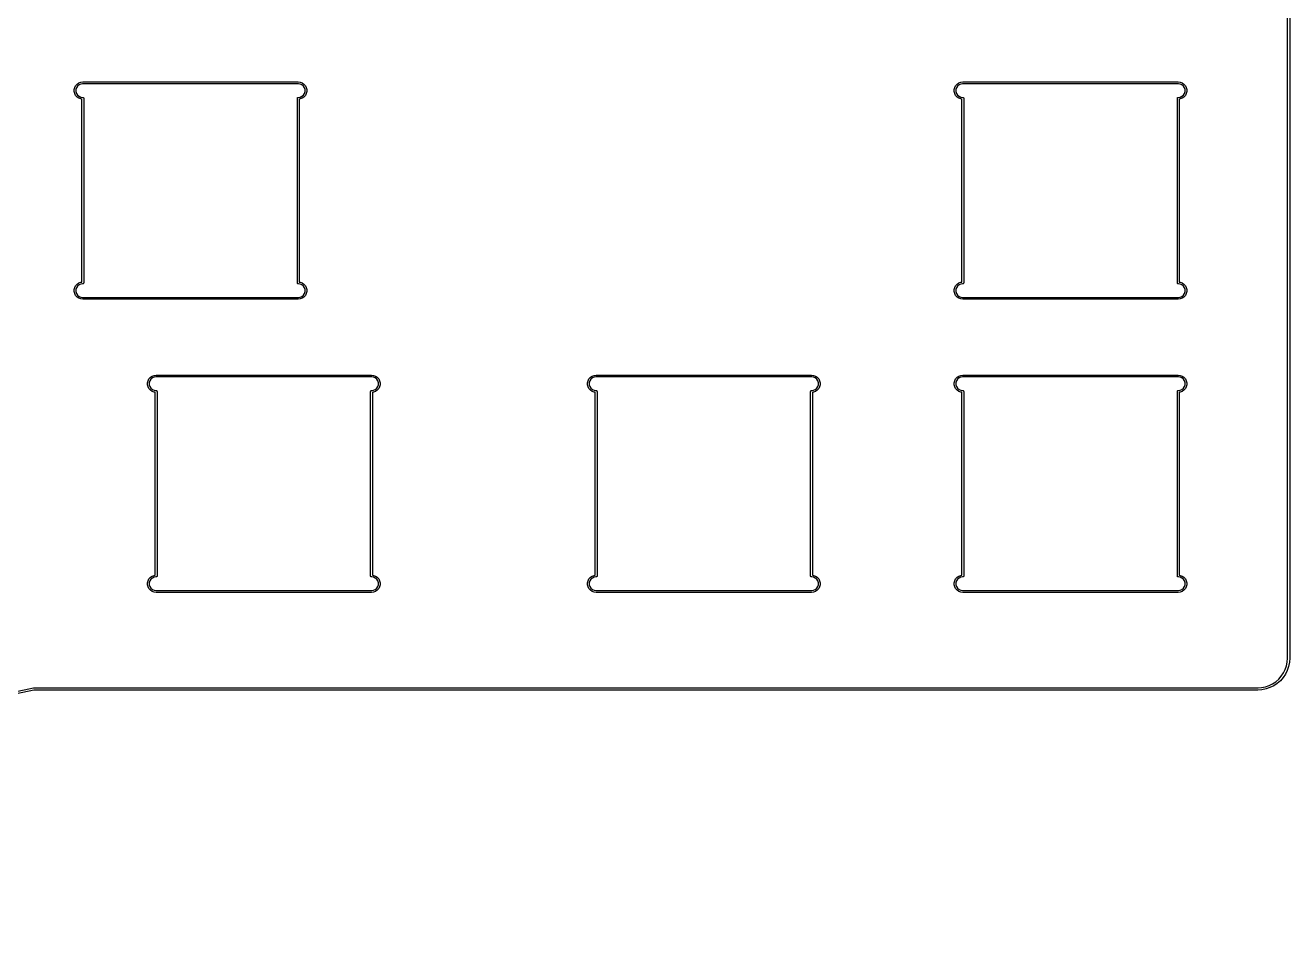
# Model space of a CAD drawing. Extents: x 11 to 430, y -338 to -15.
# Drawn here: x 347.5 to 429.6, y -336.6 to -276.4 of the extents above; entities that cross this region are included whole.
import ezdxf

# ---------------------------------------------------------------- set-up
doc = ezdxf.new("R2010")
doc.units = 0
doc.layers.add('BLACK', color=7, linetype='CONTINUOUS')

msp = doc.modelspace()

# ---------------------------------------------------------------- linework, layer by layer
at = {"layer": 'BLACK', "linetype": 'CONTINUOUS'}
for p, q in [((429.425, -317.5), (429.425, -213.5)), ((429.575, -213.5), (429.575, -317.5)), ((350.636, -280.555), (350.668, -280.424)), ((350.636, -280.69), (350.636, -280.555)), ((350.668, -280.821), (350.636, -280.69)), ((350.668, -280.424), (350.731, -280.304)), ((350.731, -280.94), (350.668, -280.821)), ((350.731, -280.304), (350.82, -280.203)), ((350.787, -280.438), (350.752, -280.559)), ((350.752, -280.559), (350.752, -280.686)), ((350.752, -280.686), (350.787, -280.807)), ((350.856, -280.331), (350.787, -280.438)), ((350.787, -280.807), (350.856, -280.913)), ((350.82, -280.203), (350.931, -280.126)), ((350.951, -280.248), (350.856, -280.331)), ((350.931, -280.126), (351.058, -280.079)), ((351.066, -280.196), (350.951, -280.248)), ((351.058, -280.079), (351.192, -280.062)), ((351.183, -280.179), (351.066, -280.196)), ((351.192, -280.182), (351.183, -280.179)), ((351.192, -280.062), (351.192, -280.062)), ((351.192, -280.062), (365.187, -280.062)), ((351.192, -280.182), (351.192, -280.182)), ((365.187, -280.182), (351.192, -280.182)), ((351.192, -280.182), (351.192, -280.182)), ((365.187, -280.062), (365.187, -280.062)), ((365.187, -280.062), (365.187, -280.062)), ((365.187, -280.062), (365.321, -280.079)), ((365.195, -280.179), (365.187, -280.182)), ((365.312, -280.196), (365.195, -280.179)), ((365.427, -280.248), (365.312, -280.196)), ((365.321, -280.079), (365.447, -280.126)), ((365.523, -280.331), (365.427, -280.248)), ((365.447, -280.126), (365.558, -280.203)), ((365.591, -280.438), (365.523, -280.331)), ((365.523, -280.913), (365.591, -280.807)), ((365.558, -280.203), (365.648, -280.304)), ((365.627, -280.559), (365.591, -280.438)), ((365.591, -280.807), (365.627, -280.686)), ((365.627, -280.686), (365.627, -280.559)), ((365.648, -280.304), (365.711, -280.424)), ((365.711, -280.821), (365.648, -280.94)), ((365.711, -280.424), (365.743, -280.555)), ((365.743, -280.69), (365.711, -280.821)), ((365.743, -280.555), (365.743, -280.69)), ((407.786, -280.555), (407.818, -280.424)), ((407.786, -280.69), (407.786, -280.555)), ((407.818, -280.821), (407.786, -280.69)), ((407.818, -280.424), (407.881, -280.304)), ((407.881, -280.94), (407.818, -280.821)), ((407.881, -280.304), (407.97, -280.203)), ((407.937, -280.438), (407.902, -280.559)), ((407.902, -280.559), (407.902, -280.686)), ((407.902, -280.686), (407.937, -280.807)), ((408.006, -280.331), (407.937, -280.438)), ((407.937, -280.807), (408.006, -280.913)), ((407.97, -280.203), (408.081, -280.126)), ((408.101, -280.248), (408.006, -280.331)), ((408.081, -280.126), (408.208, -280.079)), ((408.216, -280.196), (408.101, -280.248)), ((408.208, -280.079), (408.342, -280.062)), ((408.333, -280.179), (408.216, -280.196)), ((408.342, -280.182), (408.333, -280.179)), ((408.342, -280.062), (408.342, -280.062)), ((408.342, -280.062), (422.337, -280.062)), ((408.342, -280.182), (408.342, -280.182)), ((422.337, -280.182), (408.342, -280.182)), ((408.342, -280.182), (408.342, -280.182)), ((422.337, -280.062), (422.337, -280.062)), ((422.337, -280.062), (422.337, -280.062)), ((422.337, -280.062), (422.471, -280.079)), ((422.345, -280.179), (422.337, -280.182)), ((422.462, -280.196), (422.345, -280.179)), ((422.577, -280.248), (422.462, -280.196)), ((422.471, -280.079), (422.597, -280.126)), ((422.673, -280.331), (422.577, -280.248)), ((422.597, -280.126), (422.708, -280.203)), ((422.741, -280.438), (422.673, -280.331)), ((422.673, -280.913), (422.741, -280.807)), ((422.708, -280.203), (422.798, -280.304)), ((422.777, -280.559), (422.741, -280.438)), ((422.741, -280.807), (422.777, -280.686)), ((422.777, -280.686), (422.777, -280.559)), ((422.798, -280.304), (422.861, -280.424)), ((422.861, -280.821), (422.798, -280.94)), ((422.861, -280.424), (422.893, -280.555)), ((422.893, -280.69), (422.861, -280.821)), ((422.893, -280.555), (422.893, -280.69)), ((350.82, -281.041), (350.731, -280.94)), ((350.931, -281.118), (350.82, -281.041)), ((350.856, -280.913), (350.951, -280.996)), ((351.058, -281.166), (350.931, -281.118)), ((350.951, -280.996), (351.066, -281.049)), ((351.132, -281.175), (351.058, -281.166)), ((351.066, -281.049), (351.183, -281.066)), ((351.132, -293.065), (351.132, -281.175)), ((351.183, -281.066), (351.192, -281.062)), ((351.192, -281.062), (351.192, -281.062)), ((351.192, -281.062), (351.192, -281.062)), ((351.192, -281.062), (351.212, -281.071)), ((351.212, -281.071), (351.234, -281.08)), ((351.234, -281.08), (351.234, -281.08)), ((351.234, -281.08), (351.234, -281.08)), ((351.234, -281.08), (351.241, -281.096)), ((351.241, -281.096), (351.252, -281.122)), ((351.252, -281.122), (351.252, -281.122)), ((351.252, -281.122), (351.252, -281.122)), ((351.252, -281.122), (351.252, -293.118)), ((365.127, -281.122), (365.135, -281.102)), ((365.127, -293.118), (365.127, -281.122)), ((365.135, -281.102), (365.145, -281.08)), ((365.145, -281.08), (365.166, -281.071)), ((365.145, -281.08), (365.145, -281.08)), ((365.145, -281.08), (365.145, -281.08)), ((365.166, -281.071), (365.187, -281.062)), ((365.187, -281.062), (365.187, -281.062)), ((365.187, -281.062), (365.187, -281.062)), ((365.187, -281.062), (365.195, -281.066)), ((365.195, -281.066), (365.312, -281.049)), ((365.321, -281.166), (365.247, -281.175)), ((365.247, -281.175), (365.247, -293.065)), ((365.312, -281.049), (365.427, -280.996)), ((365.447, -281.118), (365.321, -281.166)), ((365.427, -280.996), (365.523, -280.913)), ((365.558, -281.041), (365.447, -281.118)), ((365.648, -280.94), (365.558, -281.041)), ((407.97, -281.041), (407.881, -280.94)), ((408.081, -281.118), (407.97, -281.041)), ((408.006, -280.913), (408.101, -280.996)), ((408.208, -281.166), (408.081, -281.118)), ((408.101, -280.996), (408.216, -281.049)), ((408.282, -281.175), (408.208, -281.166)), ((408.216, -281.049), (408.333, -281.066)), ((408.282, -293.065), (408.282, -281.175)), ((408.333, -281.066), (408.342, -281.062)), ((408.342, -281.062), (408.342, -281.062)), ((408.342, -281.062), (408.342, -281.062)), ((408.342, -281.062), (408.362, -281.071)), ((408.362, -281.071), (408.384, -281.08)), ((408.384, -281.08), (408.384, -281.08)), ((408.384, -281.08), (408.384, -281.08)), ((408.384, -281.08), (408.39, -281.094)), ((408.39, -281.094), (408.402, -281.122)), ((408.402, -281.122), (408.402, -281.122)), ((408.402, -281.122), (408.402, -281.122)), ((408.402, -281.122), (408.402, -293.118)), ((422.277, -281.122), (422.286, -281.101)), ((422.277, -293.118), (422.277, -281.122)), ((422.286, -281.101), (422.295, -281.08)), ((422.295, -281.08), (422.316, -281.071)), ((422.295, -281.08), (422.295, -281.08)), ((422.295, -281.08), (422.295, -281.08)), ((422.316, -281.071), (422.337, -281.062)), ((422.337, -281.062), (422.337, -281.062)), ((422.337, -281.062), (422.337, -281.062)), ((422.337, -281.062), (422.345, -281.066)), ((422.345, -281.066), (422.462, -281.049)), ((422.471, -281.166), (422.397, -281.175)), ((422.397, -281.175), (422.397, -293.065)), ((422.462, -281.049), (422.577, -280.996)), ((422.597, -281.118), (422.471, -281.166)), ((422.577, -280.996), (422.673, -280.913)), ((422.708, -281.041), (422.597, -281.118)), ((422.798, -280.94), (422.708, -281.041)), ((350.82, -293.199), (350.931, -293.122)), ((350.931, -293.122), (351.058, -293.074)), ((351.058, -293.074), (351.132, -293.065)), ((351.246, -293.132), (351.234, -293.16)), ((351.252, -293.118), (351.246, -293.132)), ((351.252, -293.118), (351.252, -293.118)), ((351.252, -293.118), (351.252, -293.118)), ((365.135, -293.137), (365.127, -293.118)), ((365.145, -293.16), (365.135, -293.137)), ((365.247, -293.065), (365.321, -293.074)), ((365.321, -293.074), (365.447, -293.122)), ((365.447, -293.122), (365.558, -293.199)), ((407.97, -293.199), (408.081, -293.122)), ((408.081, -293.122), (408.208, -293.074)), ((408.208, -293.074), (408.282, -293.065)), ((408.393, -293.137), (408.384, -293.16)), ((408.402, -293.118), (408.393, -293.137)), ((408.402, -293.118), (408.402, -293.118)), ((408.402, -293.118), (408.402, -293.118)), ((422.283, -293.132), (422.277, -293.118)), ((422.295, -293.16), (422.283, -293.132)), ((422.397, -293.065), (422.471, -293.074)), ((422.471, -293.074), (422.597, -293.122)), ((422.597, -293.122), (422.708, -293.199)), ((350.636, -293.55), (350.668, -293.419)), ((350.636, -293.685), (350.636, -293.55)), ((350.668, -293.816), (350.636, -293.685)), ((350.668, -293.419), (350.731, -293.3)), ((350.731, -293.936), (350.668, -293.816)), ((350.731, -293.3), (350.82, -293.199)), ((350.82, -294.037), (350.731, -293.936)), ((350.787, -293.433), (350.752, -293.554)), ((350.752, -293.554), (350.752, -293.681)), ((350.752, -293.681), (350.787, -293.802)), ((350.856, -293.327), (350.787, -293.433)), ((350.787, -293.802), (350.856, -293.909)), ((350.951, -293.244), (350.856, -293.327)), ((350.856, -293.909), (350.951, -293.992)), ((351.066, -293.191), (350.951, -293.244)), ((351.183, -293.174), (351.066, -293.191)), ((351.192, -293.178), (351.183, -293.174)), ((351.212, -293.169), (351.192, -293.178)), ((351.192, -293.178), (351.192, -293.178)), ((351.192, -293.178), (351.192, -293.178)), ((351.234, -293.16), (351.212, -293.169)), ((351.234, -293.16), (351.234, -293.16)), ((351.234, -293.16), (351.234, -293.16)), ((365.166, -293.169), (365.145, -293.16)), ((365.145, -293.16), (365.145, -293.16)), ((365.145, -293.16), (365.145, -293.16)), ((365.187, -293.178), (365.166, -293.169)), ((365.195, -293.174), (365.187, -293.178)), ((365.187, -293.178), (365.187, -293.178)), ((365.187, -293.178), (365.187, -293.178)), ((365.312, -293.191), (365.195, -293.174)), ((365.427, -293.244), (365.312, -293.191)), ((365.523, -293.327), (365.427, -293.244)), ((365.427, -293.992), (365.523, -293.909)), ((365.591, -293.433), (365.523, -293.327)), ((365.523, -293.909), (365.591, -293.802)), ((365.558, -293.199), (365.648, -293.3)), ((365.648, -293.936), (365.558, -294.037)), ((365.627, -293.554), (365.591, -293.433)), ((365.591, -293.802), (365.627, -293.681)), ((365.627, -293.681), (365.627, -293.554)), ((365.648, -293.3), (365.711, -293.419)), ((365.711, -293.816), (365.648, -293.936)), ((365.711, -293.419), (365.743, -293.55)), ((365.743, -293.685), (365.711, -293.816)), ((365.743, -293.55), (365.743, -293.685)), ((407.786, -293.55), (407.818, -293.419)), ((407.786, -293.685), (407.786, -293.55)), ((407.818, -293.816), (407.786, -293.685)), ((407.818, -293.419), (407.881, -293.3)), ((407.881, -293.936), (407.818, -293.816)), ((407.881, -293.3), (407.97, -293.199)), ((407.97, -294.037), (407.881, -293.936)), ((407.937, -293.433), (407.902, -293.554)), ((407.902, -293.554), (407.902, -293.681)), ((407.902, -293.681), (407.937, -293.802)), ((408.006, -293.327), (407.937, -293.433)), ((407.937, -293.802), (408.006, -293.909)), ((408.101, -293.244), (408.006, -293.327)), ((408.006, -293.909), (408.101, -293.992)), ((408.216, -293.191), (408.101, -293.244)), ((408.333, -293.174), (408.216, -293.191)), ((408.342, -293.178), (408.333, -293.174)), ((408.362, -293.169), (408.342, -293.178)), ((408.342, -293.178), (408.342, -293.178)), ((408.342, -293.178), (408.342, -293.178)), ((408.384, -293.16), (408.362, -293.169)), ((408.384, -293.16), (408.384, -293.16)), ((408.384, -293.16), (408.384, -293.16)), ((422.316, -293.169), (422.295, -293.16)), ((422.295, -293.16), (422.295, -293.16)), ((422.295, -293.16), (422.295, -293.16)), ((422.337, -293.178), (422.316, -293.169)), ((422.345, -293.174), (422.337, -293.178)), ((422.337, -293.178), (422.337, -293.178)), ((422.337, -293.178), (422.337, -293.178)), ((422.462, -293.191), (422.345, -293.174)), ((422.577, -293.244), (422.462, -293.191)), ((422.673, -293.327), (422.577, -293.244)), ((422.577, -293.992), (422.673, -293.909)), ((422.741, -293.433), (422.673, -293.327)), ((422.673, -293.909), (422.741, -293.802)), ((422.708, -293.199), (422.798, -293.3)), ((422.798, -293.936), (422.708, -294.037)), ((422.777, -293.554), (422.741, -293.433)), ((422.741, -293.802), (422.777, -293.681)), ((422.777, -293.681), (422.777, -293.554)), ((422.798, -293.3), (422.861, -293.419)), ((422.861, -293.816), (422.798, -293.936)), ((422.861, -293.419), (422.893, -293.55)), ((422.893, -293.685), (422.861, -293.816)), ((422.893, -293.55), (422.893, -293.685)), ((350.931, -294.114), (350.82, -294.037)), ((351.058, -294.161), (350.931, -294.114)), ((350.951, -293.992), (351.066, -294.044)), ((351.192, -294.178), (351.058, -294.161)), ((351.066, -294.044), (351.183, -294.061)), ((351.183, -294.061), (351.192, -294.058)), ((351.192, -294.058), (351.192, -294.058)), ((351.192, -294.058), (351.192, -294.058)), ((351.192, -294.058), (365.187, -294.058)), ((365.187, -294.178), (351.192, -294.178)), ((351.192, -294.178), (351.192, -294.178)), ((365.187, -294.058), (365.195, -294.061)), ((365.321, -294.161), (365.187, -294.178)), ((365.187, -294.178), (365.187, -294.178)), ((365.187, -294.178), (365.187, -294.178)), ((365.187, -294.178), (365.187, -294.178)), ((365.195, -294.061), (365.312, -294.044)), ((365.312, -294.044), (365.427, -293.992)), ((365.447, -294.114), (365.321, -294.161)), ((365.558, -294.037), (365.447, -294.114)), ((408.081, -294.114), (407.97, -294.037)), ((408.208, -294.161), (408.081, -294.114)), ((408.101, -293.992), (408.216, -294.044)), ((408.342, -294.178), (408.208, -294.161)), ((408.216, -294.044), (408.333, -294.061)), ((408.333, -294.061), (408.342, -294.058)), ((408.342, -294.058), (408.342, -294.058)), ((408.342, -294.058), (408.342, -294.058)), ((408.342, -294.058), (422.337, -294.058)), ((422.337, -294.178), (408.342, -294.178)), ((408.342, -294.178), (408.342, -294.178)), ((422.337, -294.058), (422.345, -294.061)), ((422.471, -294.161), (422.337, -294.178)), ((422.337, -294.178), (422.337, -294.178)), ((422.337, -294.178), (422.337, -294.178)), ((422.337, -294.178), (422.337, -294.178)), ((422.345, -294.061), (422.462, -294.044)), ((422.462, -294.044), (422.577, -293.992)), ((422.597, -294.114), (422.471, -294.161)), ((422.708, -294.037), (422.597, -294.114)), ((355.398, -299.605), (355.43, -299.474)), ((355.398, -299.74), (355.398, -299.605)), ((355.43, -299.474), (355.493, -299.354)), ((355.493, -299.354), (355.583, -299.253)), ((355.55, -299.488), (355.514, -299.609)), ((355.514, -299.609), (355.514, -299.736)), ((355.618, -299.381), (355.55, -299.488)), ((355.583, -299.253), (355.694, -299.176)), ((355.714, -299.298), (355.618, -299.381)), ((355.694, -299.176), (355.82, -299.129)), ((355.829, -299.246), (355.714, -299.298)), ((355.82, -299.129), (355.954, -299.112)), ((355.946, -299.229), (355.829, -299.246)), ((355.954, -299.232), (355.946, -299.229)), ((355.954, -299.112), (355.954, -299.112)), ((355.954, -299.112), (369.949, -299.112)), ((355.954, -299.232), (355.954, -299.232)), ((369.949, -299.232), (355.954, -299.232)), ((355.954, -299.232), (355.954, -299.232)), ((369.949, -299.112), (369.949, -299.112)), ((369.949, -299.112), (369.949, -299.112)), ((369.949, -299.112), (370.083, -299.129)), ((369.958, -299.229), (369.949, -299.232)), ((370.075, -299.246), (369.958, -299.229)), ((370.19, -299.298), (370.075, -299.246)), ((370.083, -299.129), (370.21, -299.176)), ((370.285, -299.381), (370.19, -299.298)), ((370.21, -299.176), (370.321, -299.253)), ((370.354, -299.488), (370.285, -299.381)), ((370.321, -299.253), (370.41, -299.354)), ((370.389, -299.609), (370.354, -299.488)), ((370.389, -299.736), (370.389, -299.609)), ((370.41, -299.354), (370.473, -299.474)), ((370.473, -299.474), (370.505, -299.605)), ((370.505, -299.605), (370.505, -299.74)), ((383.973, -299.605), (384.005, -299.474)), ((383.973, -299.74), (383.973, -299.605)), ((384.005, -299.474), (384.068, -299.354)), ((384.068, -299.354), (384.158, -299.253)), ((384.125, -299.488), (384.089, -299.609)), ((384.089, -299.609), (384.089, -299.736)), ((384.193, -299.381), (384.125, -299.488)), ((384.158, -299.253), (384.269, -299.176)), ((384.289, -299.298), (384.193, -299.381)), ((384.269, -299.176), (384.395, -299.129)), ((384.404, -299.246), (384.289, -299.298)), ((384.395, -299.129), (384.529, -299.112)), ((384.521, -299.229), (384.404, -299.246)), ((384.529, -299.232), (384.521, -299.229)), ((384.529, -299.112), (384.529, -299.112)), ((384.529, -299.112), (398.524, -299.112)), ((384.529, -299.232), (384.529, -299.232)), ((398.524, -299.232), (384.529, -299.232)), ((384.529, -299.232), (384.529, -299.232)), ((398.524, -299.112), (398.524, -299.112)), ((398.524, -299.112), (398.524, -299.112)), ((398.524, -299.112), (398.658, -299.129)), ((398.533, -299.229), (398.524, -299.232)), ((398.65, -299.246), (398.533, -299.229)), ((398.765, -299.298), (398.65, -299.246)), ((398.658, -299.129), (398.785, -299.176)), ((398.86, -299.381), (398.765, -299.298)), ((398.785, -299.176), (398.896, -299.253)), ((398.929, -299.488), (398.86, -299.381)), ((398.896, -299.253), (398.985, -299.354)), ((398.964, -299.609), (398.929, -299.488)), ((398.964, -299.736), (398.964, -299.609)), ((398.985, -299.354), (399.048, -299.474)), ((399.048, -299.474), (399.08, -299.605)), ((399.08, -299.605), (399.08, -299.74)), ((407.786, -299.605), (407.818, -299.474)), ((407.786, -299.74), (407.786, -299.605)), ((407.818, -299.474), (407.881, -299.354)), ((407.881, -299.354), (407.97, -299.253)), ((407.937, -299.488), (407.902, -299.609)), ((407.902, -299.609), (407.902, -299.736)), ((408.006, -299.381), (407.937, -299.488)), ((407.97, -299.253), (408.081, -299.176)), ((408.101, -299.298), (408.006, -299.381)), ((408.081, -299.176), (408.208, -299.129)), ((408.216, -299.246), (408.101, -299.298)), ((408.208, -299.129), (408.342, -299.112)), ((408.333, -299.229), (408.216, -299.246)), ((408.342, -299.232), (408.333, -299.229)), ((408.342, -299.112), (408.342, -299.112)), ((408.342, -299.112), (422.337, -299.112)), ((408.342, -299.232), (408.342, -299.232)), ((422.337, -299.232), (408.342, -299.232)), ((408.342, -299.232), (408.342, -299.232)), ((422.337, -299.112), (422.337, -299.112)), ((422.337, -299.112), (422.337, -299.112)), ((422.337, -299.112), (422.471, -299.129)), ((422.345, -299.229), (422.337, -299.232)), ((422.462, -299.246), (422.345, -299.229)), ((422.577, -299.298), (422.462, -299.246)), ((422.471, -299.129), (422.597, -299.176)), ((422.673, -299.381), (422.577, -299.298)), ((422.597, -299.176), (422.708, -299.253)), ((422.741, -299.488), (422.673, -299.381)), ((422.708, -299.253), (422.798, -299.354)), ((422.777, -299.609), (422.741, -299.488)), ((422.777, -299.736), (422.777, -299.609)), ((422.798, -299.354), (422.861, -299.474)), ((422.861, -299.474), (422.893, -299.605)), ((422.893, -299.605), (422.893, -299.74)), ((355.43, -299.871), (355.398, -299.74)), ((355.493, -299.99), (355.43, -299.871)), ((355.583, -300.091), (355.493, -299.99)), ((355.514, -299.736), (355.55, -299.857)), ((355.55, -299.857), (355.618, -299.963)), ((355.694, -300.168), (355.583, -300.091)), ((355.618, -299.963), (355.714, -300.046)), ((355.82, -300.216), (355.694, -300.168)), ((355.714, -300.046), (355.829, -300.099)), ((355.894, -300.225), (355.82, -300.216)), ((355.829, -300.099), (355.946, -300.116)), ((355.894, -312.115), (355.894, -300.225)), ((355.946, -300.116), (355.954, -300.112)), ((355.954, -300.112), (355.954, -300.112)), ((355.954, -300.112), (355.954, -300.112)), ((355.954, -300.112), (355.975, -300.121)), ((355.975, -300.121), (355.996, -300.13)), ((355.996, -300.13), (355.996, -300.13)), ((355.996, -300.13), (355.996, -300.13)), ((355.996, -300.13), (356.006, -300.152)), ((356.006, -300.152), (356.014, -300.172)), ((356.014, -300.172), (356.014, -300.172)), ((356.014, -300.172), (356.014, -300.172)), ((356.014, -300.172), (356.014, -312.168)), ((369.889, -300.172), (369.9, -300.147)), ((369.889, -312.168), (369.889, -300.172)), ((369.9, -300.147), (369.907, -300.13)), ((369.907, -300.13), (369.929, -300.121)), ((369.907, -300.13), (369.907, -300.13)), ((369.907, -300.13), (369.907, -300.13)), ((369.929, -300.121), (369.949, -300.112)), ((369.949, -300.112), (369.949, -300.112)), ((369.949, -300.112), (369.949, -300.112)), ((369.949, -300.112), (369.958, -300.116)), ((369.958, -300.116), (370.075, -300.099)), ((370.083, -300.216), (370.009, -300.225)), ((370.009, -300.225), (370.009, -312.115)), ((370.075, -300.099), (370.19, -300.046)), ((370.21, -300.168), (370.083, -300.216)), ((370.19, -300.046), (370.285, -299.963)), ((370.321, -300.091), (370.21, -300.168)), ((370.285, -299.963), (370.354, -299.857)), ((370.41, -299.99), (370.321, -300.091)), ((370.354, -299.857), (370.389, -299.736)), ((370.473, -299.871), (370.41, -299.99)), ((370.505, -299.74), (370.473, -299.871)), ((384.005, -299.871), (383.973, -299.74)), ((384.068, -299.99), (384.005, -299.871)), ((384.158, -300.091), (384.068, -299.99)), ((384.089, -299.736), (384.125, -299.857)), ((384.125, -299.857), (384.193, -299.963)), ((384.269, -300.168), (384.158, -300.091)), ((384.193, -299.963), (384.289, -300.046)), ((384.395, -300.216), (384.269, -300.168)), ((384.289, -300.046), (384.404, -300.099)), ((384.469, -300.225), (384.395, -300.216)), ((384.404, -300.099), (384.521, -300.116)), ((384.469, -312.115), (384.469, -300.225)), ((384.521, -300.116), (384.529, -300.112)), ((384.529, -300.112), (384.529, -300.112)), ((384.529, -300.112), (384.529, -300.112)), ((384.529, -300.112), (384.55, -300.121)), ((384.55, -300.121), (384.571, -300.13)), ((384.571, -300.13), (384.571, -300.13)), ((384.571, -300.13), (384.571, -300.13)), ((384.571, -300.13), (384.579, -300.147)), ((384.579, -300.147), (384.589, -300.172)), ((384.589, -300.172), (384.589, -300.172)), ((384.589, -300.172), (384.589, -300.172)), ((384.589, -300.172), (384.589, -312.168)), ((398.464, -300.172), (398.475, -300.147)), ((398.464, -312.168), (398.464, -300.172)), ((398.475, -300.147), (398.482, -300.13)), ((398.482, -300.13), (398.504, -300.121)), ((398.482, -300.13), (398.482, -300.13)), ((398.482, -300.13), (398.482, -300.13)), ((398.504, -300.121), (398.524, -300.112)), ((398.524, -300.112), (398.524, -300.112)), ((398.524, -300.112), (398.524, -300.112)), ((398.524, -300.112), (398.533, -300.116)), ((398.533, -300.116), (398.65, -300.099)), ((398.658, -300.216), (398.584, -300.225)), ((398.584, -300.225), (398.584, -312.115)), ((398.65, -300.099), (398.765, -300.046)), ((398.785, -300.168), (398.658, -300.216)), ((398.765, -300.046), (398.86, -299.963)), ((398.896, -300.091), (398.785, -300.168)), ((398.86, -299.963), (398.929, -299.857)), ((398.985, -299.99), (398.896, -300.091)), ((398.929, -299.857), (398.964, -299.736)), ((399.048, -299.871), (398.985, -299.99)), ((399.08, -299.74), (399.048, -299.871)), ((407.818, -299.871), (407.786, -299.74)), ((407.881, -299.99), (407.818, -299.871)), ((407.97, -300.091), (407.881, -299.99)), ((407.902, -299.736), (407.937, -299.857)), ((407.937, -299.857), (408.006, -299.963)), ((408.081, -300.168), (407.97, -300.091)), ((408.006, -299.963), (408.101, -300.046)), ((408.208, -300.216), (408.081, -300.168)), ((408.101, -300.046), (408.216, -300.099)), ((408.282, -300.225), (408.208, -300.216)), ((408.216, -300.099), (408.333, -300.116)), ((408.282, -312.115), (408.282, -300.225)), ((408.333, -300.116), (408.342, -300.112)), ((408.342, -300.112), (408.342, -300.112)), ((408.342, -300.112), (408.342, -300.112)), ((408.342, -300.112), (408.362, -300.121)), ((408.362, -300.121), (408.384, -300.13)), ((408.384, -300.13), (408.384, -300.13)), ((408.384, -300.13), (408.384, -300.13)), ((408.384, -300.13), (408.391, -300.147)), ((408.391, -300.147), (408.402, -300.172)), ((408.402, -300.172), (408.402, -300.172)), ((408.402, -300.172), (408.402, -300.172)), ((408.402, -300.172), (408.402, -312.168)), ((422.277, -300.172), (422.287, -300.147)), ((422.277, -312.168), (422.277, -300.172)), ((422.287, -300.147), (422.295, -300.13)), ((422.295, -300.13), (422.316, -300.121)), ((422.295, -300.13), (422.295, -300.13)), ((422.295, -300.13), (422.295, -300.13)), ((422.316, -300.121), (422.337, -300.112)), ((422.337, -300.112), (422.337, -300.112)), ((422.337, -300.112), (422.337, -300.112)), ((422.337, -300.112), (422.345, -300.116)), ((422.345, -300.116), (422.462, -300.099)), ((422.471, -300.216), (422.397, -300.225)), ((422.397, -300.225), (422.397, -312.115)), ((422.462, -300.099), (422.577, -300.046)), ((422.597, -300.168), (422.471, -300.216)), ((422.577, -300.046), (422.673, -299.963)), ((422.708, -300.091), (422.597, -300.168)), ((422.673, -299.963), (422.741, -299.857)), ((422.798, -299.99), (422.708, -300.091)), ((422.741, -299.857), (422.777, -299.736)), ((422.861, -299.871), (422.798, -299.99)), ((422.893, -299.74), (422.861, -299.871)), ((355.398, -312.6), (355.43, -312.469)), ((355.398, -312.735), (355.398, -312.6)), ((355.43, -312.866), (355.398, -312.735)), ((355.43, -312.469), (355.493, -312.35)), ((355.493, -312.35), (355.583, -312.249)), ((355.55, -312.483), (355.514, -312.604)), ((355.514, -312.604), (355.514, -312.731)), ((355.514, -312.731), (355.55, -312.852)), ((355.618, -312.377), (355.55, -312.483)), ((355.55, -312.852), (355.618, -312.959)), ((355.583, -312.249), (355.694, -312.172)), ((355.714, -312.294), (355.618, -312.377)), ((355.694, -312.172), (355.82, -312.124)), ((355.829, -312.241), (355.714, -312.294)), ((355.82, -312.124), (355.894, -312.115)), ((355.946, -312.224), (355.829, -312.241)), ((355.954, -312.228), (355.946, -312.224)), ((355.975, -312.219), (355.954, -312.228)), ((355.954, -312.228), (355.954, -312.228)), ((355.954, -312.228), (355.954, -312.228)), ((355.996, -312.21), (355.975, -312.219)), ((356.006, -312.188), (355.996, -312.21)), ((355.996, -312.21), (355.996, -312.21)), ((355.996, -312.21), (355.996, -312.21)), ((356.014, -312.168), (356.006, -312.188)), ((356.014, -312.168), (356.014, -312.168)), ((356.014, -312.168), (356.014, -312.168)), ((369.898, -312.188), (369.889, -312.168)), ((369.907, -312.21), (369.898, -312.188)), ((369.929, -312.219), (369.907, -312.21)), ((369.907, -312.21), (369.907, -312.21)), ((369.907, -312.21), (369.907, -312.21)), ((369.949, -312.228), (369.929, -312.219)), ((369.958, -312.224), (369.949, -312.228)), ((369.949, -312.228), (369.949, -312.228)), ((369.949, -312.228), (369.949, -312.228)), ((370.075, -312.241), (369.958, -312.224)), ((370.009, -312.115), (370.083, -312.124)), ((370.19, -312.294), (370.075, -312.241)), ((370.083, -312.124), (370.21, -312.172)), ((370.285, -312.377), (370.19, -312.294)), ((370.21, -312.172), (370.321, -312.249)), ((370.354, -312.483), (370.285, -312.377)), ((370.285, -312.959), (370.354, -312.852)), ((370.321, -312.249), (370.41, -312.35)), ((370.389, -312.604), (370.354, -312.483)), ((370.354, -312.852), (370.389, -312.731)), ((370.389, -312.731), (370.389, -312.604)), ((370.41, -312.35), (370.473, -312.469)), ((370.473, -312.469), (370.505, -312.6)), ((370.505, -312.735), (370.473, -312.866)), ((370.505, -312.6), (370.505, -312.735)), ((383.973, -312.6), (384.005, -312.469)), ((383.973, -312.735), (383.973, -312.6)), ((384.005, -312.866), (383.973, -312.735)), ((384.005, -312.469), (384.068, -312.35)), ((384.068, -312.35), (384.158, -312.249)), ((384.125, -312.483), (384.089, -312.604)), ((384.089, -312.604), (384.089, -312.731)), ((384.089, -312.731), (384.125, -312.852)), ((384.193, -312.377), (384.125, -312.483)), ((384.125, -312.852), (384.193, -312.959)), ((384.158, -312.249), (384.269, -312.172)), ((384.289, -312.294), (384.193, -312.377)), ((384.269, -312.172), (384.395, -312.124)), ((384.404, -312.241), (384.289, -312.294)), ((384.395, -312.124), (384.469, -312.115)), ((384.521, -312.224), (384.404, -312.241)), ((384.529, -312.228), (384.521, -312.224)), ((384.55, -312.219), (384.529, -312.228)), ((384.529, -312.228), (384.529, -312.228)), ((384.529, -312.228), (384.529, -312.228)), ((384.571, -312.21), (384.55, -312.219)), ((384.581, -312.188), (384.571, -312.21)), ((384.571, -312.21), (384.571, -312.21)), ((384.571, -312.21), (384.571, -312.21)), ((384.589, -312.168), (384.581, -312.188)), ((384.589, -312.168), (384.589, -312.168)), ((384.589, -312.168), (384.589, -312.168)), ((398.473, -312.188), (398.464, -312.168)), ((398.482, -312.21), (398.473, -312.188)), ((398.504, -312.219), (398.482, -312.21)), ((398.482, -312.21), (398.482, -312.21)), ((398.482, -312.21), (398.482, -312.21)), ((398.524, -312.228), (398.504, -312.219)), ((398.533, -312.224), (398.524, -312.228)), ((398.524, -312.228), (398.524, -312.228)), ((398.524, -312.228), (398.524, -312.228)), ((398.65, -312.241), (398.533, -312.224)), ((398.584, -312.115), (398.658, -312.124)), ((398.765, -312.294), (398.65, -312.241)), ((398.658, -312.124), (398.785, -312.172)), ((398.86, -312.377), (398.765, -312.294)), ((398.785, -312.172), (398.896, -312.249)), ((398.929, -312.483), (398.86, -312.377)), ((398.86, -312.959), (398.929, -312.852)), ((398.896, -312.249), (398.985, -312.35)), ((398.964, -312.604), (398.929, -312.483)), ((398.929, -312.852), (398.964, -312.731)), ((398.964, -312.731), (398.964, -312.604)), ((398.985, -312.35), (399.048, -312.469)), ((399.048, -312.469), (399.08, -312.6)), ((399.08, -312.735), (399.048, -312.866)), ((399.08, -312.6), (399.08, -312.735)), ((407.786, -312.6), (407.818, -312.469)), ((407.786, -312.735), (407.786, -312.6)), ((407.818, -312.866), (407.786, -312.735)), ((407.818, -312.469), (407.881, -312.35)), ((407.881, -312.35), (407.97, -312.249)), ((407.937, -312.483), (407.902, -312.604)), ((407.902, -312.604), (407.902, -312.731)), ((407.902, -312.731), (407.937, -312.852)), ((408.006, -312.377), (407.937, -312.483)), ((407.937, -312.852), (408.006, -312.959)), ((407.97, -312.249), (408.081, -312.172)), ((408.101, -312.294), (408.006, -312.377)), ((408.081, -312.172), (408.208, -312.124)), ((408.216, -312.241), (408.101, -312.294)), ((408.208, -312.124), (408.282, -312.115)), ((408.333, -312.224), (408.216, -312.241)), ((408.342, -312.228), (408.333, -312.224)), ((408.362, -312.219), (408.342, -312.228)), ((408.342, -312.228), (408.342, -312.228)), ((408.342, -312.228), (408.342, -312.228)), ((408.384, -312.21), (408.362, -312.219)), ((408.393, -312.188), (408.384, -312.21)), ((408.384, -312.21), (408.384, -312.21)), ((408.384, -312.21), (408.384, -312.21)), ((408.402, -312.168), (408.393, -312.188)), ((408.402, -312.168), (408.402, -312.168)), ((408.402, -312.168), (408.402, -312.168)), ((422.285, -312.188), (422.277, -312.168)), ((422.295, -312.21), (422.285, -312.188)), ((422.316, -312.219), (422.295, -312.21)), ((422.295, -312.21), (422.295, -312.21)), ((422.295, -312.21), (422.295, -312.21)), ((422.337, -312.228), (422.316, -312.219)), ((422.345, -312.224), (422.337, -312.228)), ((422.337, -312.228), (422.337, -312.228)), ((422.337, -312.228), (422.337, -312.228)), ((422.462, -312.241), (422.345, -312.224)), ((422.397, -312.115), (422.471, -312.124)), ((422.577, -312.294), (422.462, -312.241)), ((422.471, -312.124), (422.597, -312.172)), ((422.673, -312.377), (422.577, -312.294)), ((422.597, -312.172), (422.708, -312.249)), ((422.741, -312.483), (422.673, -312.377)), ((422.673, -312.959), (422.741, -312.852)), ((422.708, -312.249), (422.798, -312.35)), ((422.777, -312.604), (422.741, -312.483)), ((422.741, -312.852), (422.777, -312.731)), ((422.777, -312.731), (422.777, -312.604)), ((422.798, -312.35), (422.861, -312.469)), ((422.861, -312.469), (422.893, -312.6)), ((422.893, -312.735), (422.861, -312.866)), ((422.893, -312.6), (422.893, -312.735)), ((355.493, -312.986), (355.43, -312.866)), ((355.583, -313.087), (355.493, -312.986)), ((355.694, -313.164), (355.583, -313.087)), ((355.618, -312.959), (355.714, -313.042)), ((355.82, -313.211), (355.694, -313.164)), ((355.714, -313.042), (355.829, -313.094)), ((355.954, -313.228), (355.82, -313.211)), ((355.829, -313.094), (355.946, -313.111)), ((355.946, -313.111), (355.954, -313.108)), ((355.954, -313.108), (355.954, -313.108)), ((355.954, -313.108), (355.954, -313.108)), ((355.954, -313.108), (369.949, -313.108)), ((369.949, -313.228), (355.954, -313.228)), ((355.954, -313.228), (355.954, -313.228)), ((369.949, -313.108), (369.958, -313.111)), ((370.083, -313.211), (369.949, -313.228)), ((369.949, -313.228), (369.949, -313.228)), ((369.949, -313.228), (369.949, -313.228)), ((369.958, -313.111), (370.075, -313.094)), ((370.075, -313.094), (370.19, -313.042)), ((370.21, -313.164), (370.083, -313.211)), ((370.19, -313.042), (370.285, -312.959)), ((370.321, -313.087), (370.21, -313.164)), ((370.41, -312.986), (370.321, -313.087)), ((370.473, -312.866), (370.41, -312.986)), ((384.068, -312.986), (384.005, -312.866)), ((384.158, -313.087), (384.068, -312.986)), ((384.269, -313.164), (384.158, -313.087)), ((384.193, -312.959), (384.289, -313.042)), ((384.395, -313.211), (384.269, -313.164)), ((384.289, -313.042), (384.404, -313.094)), ((384.529, -313.228), (384.395, -313.211)), ((384.404, -313.094), (384.521, -313.111)), ((384.521, -313.111), (384.529, -313.108)), ((384.529, -313.108), (384.529, -313.108)), ((384.529, -313.108), (384.529, -313.108)), ((384.529, -313.108), (398.524, -313.108)), ((398.524, -313.228), (384.529, -313.228)), ((384.529, -313.228), (384.529, -313.228)), ((398.524, -313.108), (398.533, -313.111)), ((398.658, -313.211), (398.524, -313.228)), ((398.524, -313.228), (398.524, -313.228)), ((398.524, -313.228), (398.524, -313.228)), ((398.524, -313.228), (398.524, -313.228)), ((398.533, -313.111), (398.65, -313.094)), ((398.65, -313.094), (398.765, -313.042)), ((398.785, -313.164), (398.658, -313.211)), ((398.765, -313.042), (398.86, -312.959)), ((398.896, -313.087), (398.785, -313.164)), ((398.985, -312.986), (398.896, -313.087)), ((399.048, -312.866), (398.985, -312.986)), ((407.881, -312.986), (407.818, -312.866)), ((407.97, -313.087), (407.881, -312.986)), ((408.081, -313.164), (407.97, -313.087)), ((408.006, -312.959), (408.101, -313.042)), ((408.208, -313.211), (408.081, -313.164)), ((408.101, -313.042), (408.216, -313.094)), ((408.342, -313.228), (408.208, -313.211)), ((408.216, -313.094), (408.333, -313.111)), ((408.333, -313.111), (408.342, -313.108)), ((408.342, -313.108), (408.342, -313.108)), ((408.342, -313.108), (408.342, -313.108)), ((408.342, -313.108), (422.337, -313.108)), ((422.337, -313.228), (408.342, -313.228)), ((408.342, -313.228), (408.342, -313.228)), ((422.337, -313.108), (422.345, -313.111)), ((422.471, -313.211), (422.337, -313.228)), ((422.337, -313.228), (422.337, -313.228)), ((422.337, -313.228), (422.337, -313.228)), ((422.337, -313.228), (422.337, -313.228)), ((422.345, -313.111), (422.462, -313.094)), ((422.462, -313.094), (422.577, -313.042)), ((422.597, -313.164), (422.471, -313.211)), ((422.577, -313.042), (422.673, -312.959)), ((422.708, -313.087), (422.597, -313.164)), ((422.798, -312.986), (422.708, -313.087)), ((422.861, -312.866), (422.798, -312.986)), ((429.363, -317.999), (429.413, -317.752)), ((429.413, -317.752), (429.428, -317.511)), ((429.428, -317.511), (429.425, -317.5)), ((429.557, -317.771), (429.504, -318.037)), ((429.575, -317.5), (429.557, -317.771)), ((429.03, -318.674), (429.171, -318.465)), ((429.297, -318.537), (429.146, -318.763)), ((429.171, -318.465), (429.282, -318.238)), ((429.282, -318.238), (429.363, -317.999)), ((429.417, -318.294), (429.297, -318.537)), ((429.504, -318.037), (429.417, -318.294)), ((267.989, -336.43), (347.984, -319.427)), ((347.984, -319.427), (347.997, -319.426)), ((347.997, -319.426), (348, -319.425)), ((348, -319.425), (427.5, -319.425)), ((427.5, -319.425), (427.517, -319.428)), ((427.517, -319.428), (427.752, -319.413)), ((427.752, -319.413), (427.999, -319.363)), ((427.999, -319.363), (428.238, -319.282)), ((428.294, -319.417), (428.037, -319.504)), ((428.238, -319.282), (428.465, -319.171)), ((428.537, -319.297), (428.294, -319.417)), ((428.465, -319.171), (428.674, -319.03)), ((428.763, -319.146), (428.537, -319.297)), ((428.674, -319.03), (428.864, -318.864)), ((428.967, -318.967), (428.763, -319.146)), ((428.864, -318.864), (429.03, -318.674)), ((429.146, -318.763), (428.967, -318.967)), ((348.008, -319.575), (268.02, -336.577)), ((427.5, -319.575), (348.008, -319.575)), ((427.771, -319.557), (427.5, -319.575)), ((428.037, -319.504), (427.771, -319.557))]:
    msp.add_line(p, q, dxfattribs=at)

doc.saveas('drawing.dxf')
